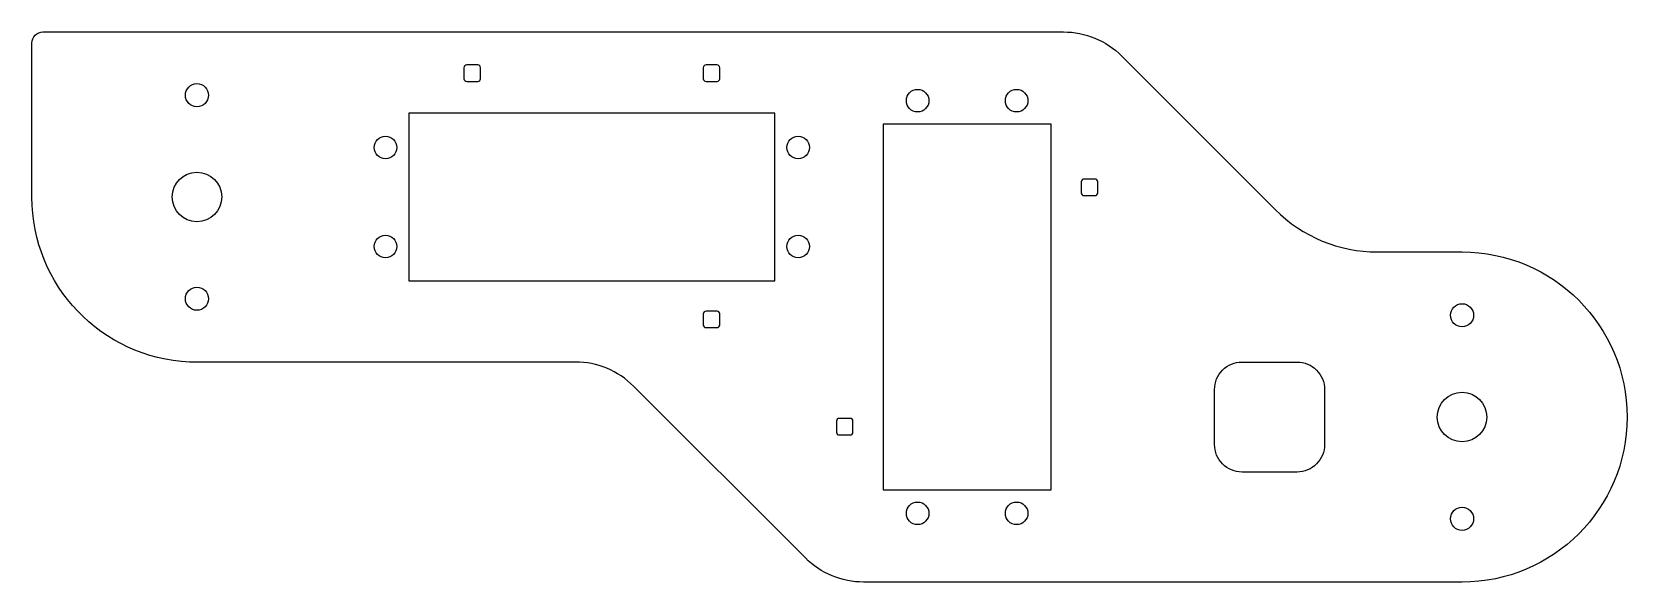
# Model space of a CAD drawing. Header units: millimetres. Extents: x -145 to 145, y -50 to 50.
import ezdxf

# ---------------------------------------------------------------- set-up
doc = ezdxf.new("R2010")
doc.units = ezdxf.units.MM
doc.layers.get('0').update_dxf_attribs({"linetype": 'CONTINUOUS'})

msp = doc.modelspace()

# ---------------------------------------------------------------- linework, layer by layer
for points in [[(53.13, 45.61), (81.06, 17.68, 0.198912), (99.6, 10), (115, 10, -1), (115, -50), (6.21, -50, -0.198912), (-4.39, -45.61), (-35.61, -14.39, 0.198912), (-46.21, -10), (-116.33, -10, -0.401284), (-145, 19.97), (-145, 48, -0.414214), (-143, 50), (42.52, 50, -0.198912)], [(-63.95, 44), (-65.95, 44, 0.414214), (-66.45, 43.5), (-66.45, 41.5, 0.414214), (-65.95, 41), (-63.95, 41, 0.414214), (-63.45, 41.5), (-63.45, 43.5, 0.414214)], [(-20.45, 44), (-22.45, 44, 0.414214), (-22.95, 43.5), (-22.95, 41.5, 0.414214), (-22.45, 41), (-20.45, 41, 0.414214), (-19.95, 41.5), (-19.95, 43.5, 0.414214)], [(48.27, 23.25), (46.27, 23.25, 0.414214), (45.77, 22.75), (45.77, 20.75, 0.414214), (46.27, 20.25), (48.27, 20.25, 0.414214), (48.77, 20.75), (48.77, 22.75, 0.414214)], [(-19.95, -3.25), (-19.95, -1.25, 0.414214), (-20.45, -0.75), (-22.45, -0.75, 0.414214), (-22.95, -1.25), (-22.95, -3.25, 0.414214), (-22.45, -3.75), (-20.45, -3.75, 0.414214)], [(70, -15, -0.414214), (75, -10), (85, -10, -0.414214), (90, -15), (90, -25, -0.414214), (85, -30), (75, -30, -0.414214), (70, -25)], [(3.77, -20.25), (1.77, -20.25, 0.414214), (1.27, -20.75), (1.27, -22.75, 0.414214), (1.77, -23.25), (3.77, -23.25, 0.414214), (4.27, -22.75), (4.27, -20.75, 0.414214)]]:
    msp.add_lwpolyline(points, format="xyb", close=True)
for points in [[(-9.95, 35.25), (-76.45, 35.25), (-76.45, 4.75), (-9.95, 4.75)], [(9.77, 33.25), (9.77, -33.25), (40.27, -33.25), (40.27, 33.25)]]:
    msp.add_lwpolyline(points, close=True)
for centre, radius in [((-115, 38.5), 2.1), ((16.02, 37.5), 2.05), ((34.02, 37.5), 2.05), ((-80.7, 29), 2.05), ((-5.7, 29), 2.05), ((-115, 20), 4.5), ((-80.7, 11), 2.05), ((-5.7, 11), 2.05), ((-115, 1.5), 2.1), ((115, -1.5), 2.1), ((115, -20), 4.5), ((16.02, -37.5), 2.05), ((34.02, -37.5), 2.05), ((115, -38.5), 2.1)]:
    msp.add_circle(centre, radius)

doc.saveas('drawing.dxf')
